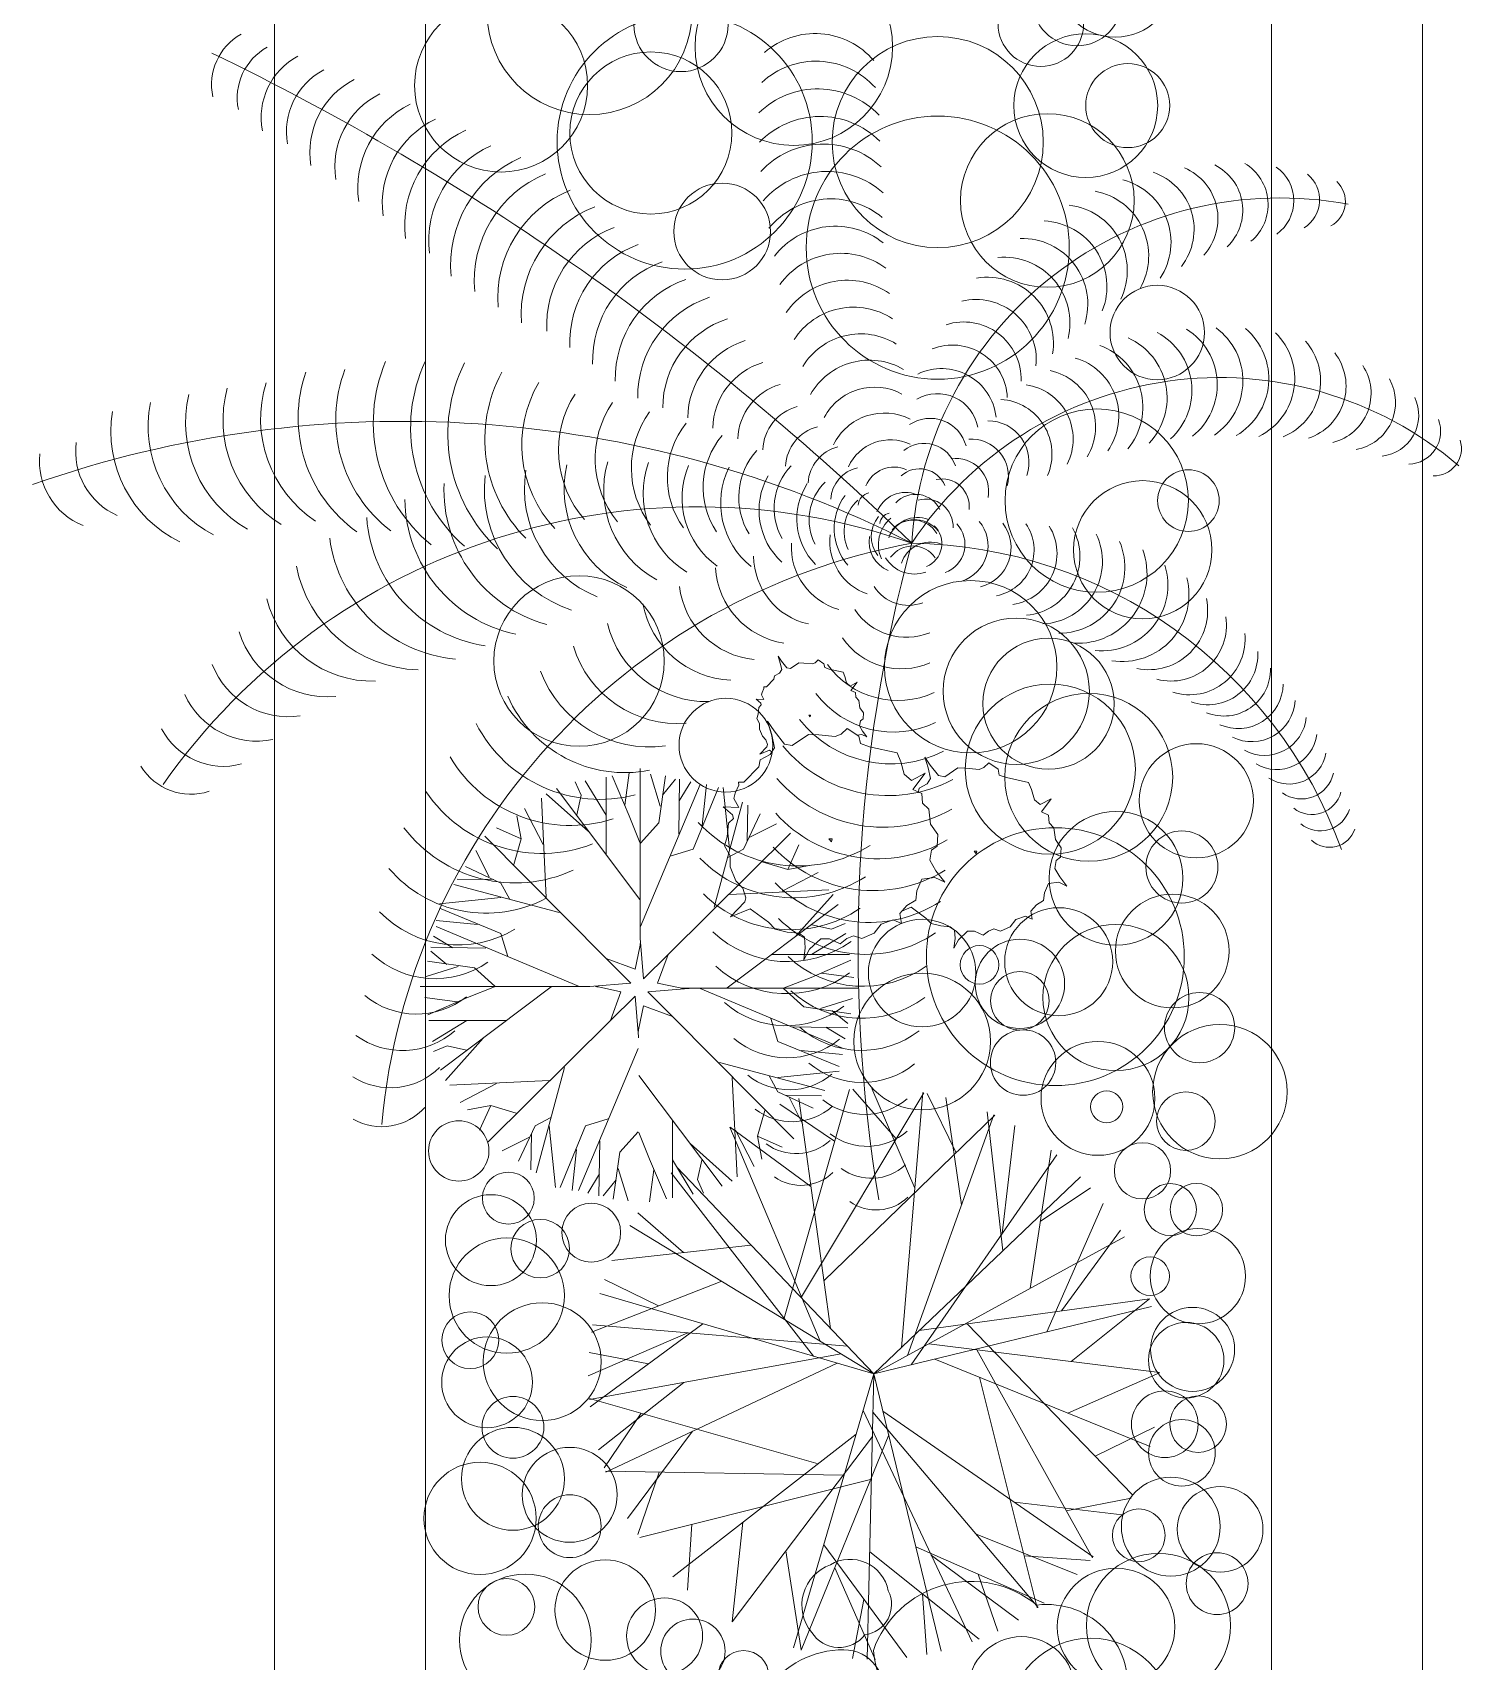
# Model space of a CAD drawing. Header units: millimetres. Extents: x 19901 to 56688, y 13732 to 29551.
# Drawn here: x 27366.36 to 27409.92, y 19229.7 to 19279.36 of the extents above; entities that cross this region are included whole.
import ezdxf

# ---------------------------------------------------------------- set-up
doc = ezdxf.new("R2010")
doc.units = ezdxf.units.MM
doc.layers.add('A-FURN', color=9, linetype='Continuous', lineweight=13)
doc.layers.add('VEGETAZIONE', color=94, linetype='Continuous', lineweight=5)

msp = doc.modelspace()

# ---------------------------------------------------------------- linework, layer by layer
at = {"layer": 'A-FURN'}
for p, q in [((27373.731, 19114.07), (27373.731, 19442.628)), ((27408.731, 19114.07), (27408.731, 19442.628)), ((27378.334, 19118.676), (27378.334, 19438.025)), ((27404.128, 19118.676), (27404.128, 19433.529))]:
    msp.add_line(p, q, dxfattribs=at)
at = {"layer": 'VEGETAZIONE'}
for p, q in [((27384.416, 19255.805), (27384.546, 19256.79)), ((27384.881, 19251.789), (27384.881, 19256.93)), ((27384.872, 19252.931), (27382.33, 19256.312)), ((27383.08, 19256.108), (27382.901, 19256.522)), ((27383.846, 19255.502), (27383.21, 19256.551)), ((27383.846, 19254.289), (27383.846, 19256.662)), ((27384.546, 19255.484), (27384.025, 19256.697)), ((27384.891, 19252.107), (27386.71, 19256.441)), ((27385.497, 19255.773), (27385.194, 19256.751)), ((27385.451, 19255.268), (27385.655, 19256.702)), ((27385.561, 19256.115), (27385.958, 19256.604)), ((27386.057, 19254.926), (27386.086, 19256.604)), ((27386.069, 19255.936), (27386.424, 19256.522)), ((27386.5, 19254.469), (27387.27, 19256.343)), ((27386.774, 19255.186), (27386.902, 19256.441)), ((27387.602, 19254.469), (27387.41, 19256.343)), ((27382.021, 19252.995), (27381.874, 19256.026)), ((27383.308, 19255.006), (27382.021, 19256.155)), ((27382.949, 19255.513), (27383.08, 19256.108)), ((27387.141, 19252.693), (27387.998, 19255.903)), ((27388.144, 19254.697), (27388.162, 19255.805)), ((27381.255, 19254.779), (27381.124, 19255.484)), ((27381.923, 19254.604), (27381.353, 19255.706)), ((27384.872, 19254.668), (27384.546, 19255.484)), ((27388.033, 19254.469), (27388.541, 19255.545)), ((27383.846, 19251.129), (27380.147, 19254.86)), ((27380.505, 19255.117), (27380.505, 19255.117)), ((27381.255, 19254.779), (27380.505, 19255.117)), ((27384.891, 19254.649), (27385.451, 19255.268)), ((27385.736, 19251.259), (27389.468, 19254.958)), ((27388.226, 19254.828), (27389.036, 19255.235)), ((27380.277, 19253.619), (27379.87, 19254.429)), ((27381.027, 19253.998), (27381.255, 19254.779)), ((27385.8, 19254.257), (27386.5, 19254.469)), ((27387.555, 19254.209), (27388.033, 19254.469)), ((27389.386, 19253.85), (27389.724, 19254.6)), ((27389.724, 19254.6), (27389.724, 19254.6)), ((27380.636, 19253.426), (27379.56, 19253.933)), ((27388.605, 19254.078), (27389.386, 19253.85)), ((27389.386, 19253.85), (27390.091, 19253.98)), ((27382.412, 19252.534), (27379.202, 19253.391)), ((27380.407, 19253.537), (27379.299, 19253.555)), ((27380.896, 19252.948), (27380.636, 19253.426)), ((27389.211, 19253.182), (27390.313, 19253.752)), ((27380.636, 19252.995), (27378.762, 19252.802)), ((27387.602, 19253.084), (27390.634, 19253.231)), ((27389.613, 19251.797), (27390.762, 19253.084)), ((27380.636, 19251.893), (27378.762, 19252.663)), ((27387.538, 19250.233), (27390.919, 19252.775)), ((27379.919, 19252.167), (27378.664, 19252.295)), ((27382.998, 19250.284), (27378.664, 19252.103)), ((27380.847, 19251.193), (27380.636, 19251.893)), ((27390.109, 19251.259), (27391.158, 19251.895)), ((27390.12, 19252.155), (27390.715, 19252.025)), ((27390.715, 19252.025), (27391.129, 19252.204)), ((27380.179, 19251.45), (27378.501, 19251.479)), ((27378.99, 19250.954), (27378.501, 19251.351)), ((27379.169, 19251.462), (27378.582, 19251.817)), ((27384.726, 19250.809), (27384.872, 19251.493)), ((27384.883, 19251.753), (27384.984, 19250.51)), ((27379.332, 19250.89), (27378.354, 19250.587)), ((27379.837, 19250.844), (27378.403, 19251.048)), ((27380.456, 19250.284), (27379.837, 19250.844)), ((27384.595, 19250.377), (27383.846, 19251.129)), ((27383.846, 19251.129), (27384.726, 19250.809)), ((27384.984, 19250.51), (27385.736, 19251.259)), ((27385.736, 19251.259), (27385.416, 19250.379)), ((27388.896, 19251.259), (27391.269, 19251.259)), ((27390.091, 19250.558), (27391.304, 19251.08)), ((27383.352, 19250.276), (27384.595, 19250.377)), ((27385.416, 19250.379), (27386.1, 19250.233)), ((27389.275, 19250.233), (27390.091, 19250.558)), ((27390.412, 19250.689), (27391.397, 19250.558)), ((27383.316, 19250.274), (27378.175, 19250.274)), ((27379.3, 19249.809), (27378.315, 19249.939)), ((27379.621, 19249.939), (27378.408, 19249.418)), ((27382.174, 19250.265), (27378.793, 19247.723)), ((27380.437, 19250.265), (27379.621, 19249.939)), ((27384.296, 19250.119), (27383.611, 19250.265)), ((27383.976, 19249.239), (27384.296, 19250.119)), ((27384.728, 19249.988), (27383.976, 19249.239)), ((27384.829, 19248.745), (27384.728, 19249.988)), ((27386.36, 19250.222), (27385.117, 19250.121)), ((27385.117, 19250.121), (27385.866, 19249.369)), ((27386.193, 19250.224), (27391.537, 19250.224)), ((27386.714, 19250.214), (27391.048, 19248.395)), ((27389.256, 19250.214), (27389.875, 19249.654)), ((27390.38, 19249.608), (27391.358, 19249.911)), ((27384.986, 19249.689), (27384.84, 19249.004)), ((27385.866, 19249.369), (27384.986, 19249.689)), ((27385.866, 19249.369), (27389.565, 19245.637)), ((27389.875, 19249.654), (27391.309, 19249.45)), ((27390.722, 19249.543), (27391.211, 19249.147)), ((27380.816, 19249.239), (27378.443, 19249.239)), ((27379.603, 19249.239), (27378.554, 19248.603)), ((27383.976, 19249.239), (27380.244, 19245.54)), ((27388.865, 19249.304), (27389.076, 19248.605)), ((27389.533, 19249.048), (27391.211, 19249.019)), ((27390.543, 19249.036), (27391.13, 19248.681)), ((27378.997, 19248.473), (27378.583, 19248.293)), ((27380.099, 19248.701), (27378.95, 19247.414)), ((27379.591, 19248.342), (27378.997, 19248.473)), ((27384.821, 19248.391), (27383.002, 19244.057)), ((27389.076, 19248.605), (27390.95, 19247.835)), ((27387.3, 19247.964), (27390.51, 19247.107)), ((27389.793, 19248.331), (27391.048, 19248.203)), ((27382.11, 19247.414), (27379.078, 19247.267)), ((27382.571, 19247.805), (27381.714, 19244.595)), ((27384.84, 19247.567), (27387.382, 19244.186)), ((27387.691, 19247.503), (27387.838, 19244.471)), ((27388.816, 19247.55), (27389.076, 19247.072)), ((27389.076, 19247.503), (27390.95, 19247.695)), ((27380.501, 19247.316), (27379.399, 19246.745)), ((27389.076, 19247.072), (27390.152, 19246.564)), ((27389.27, 19240.165), (27391.26, 19247.141)), ((27389.304, 19246.961), (27390.413, 19246.943)), ((27389.435, 19246.879), (27389.842, 19246.069)), ((27390.686, 19239.851), (27389.716, 19246.866)), ((27389.802, 19240.816), (27393.53, 19247.039)), ((27392.687, 19245.632), (27391.367, 19247.149)), ((27393.257, 19244.134), (27391.946, 19247.173)), ((27392.852, 19239.273), (27393.499, 19247.044)), ((27394.519, 19245.211), (27393.636, 19247.019)), ((27394.681, 19243.617), (27394.201, 19246.892)), ((27380.326, 19246.648), (27379.621, 19246.517)), ((27380.326, 19246.648), (27379.988, 19245.898)), ((27381.107, 19246.42), (27380.326, 19246.648)), ((27388.685, 19246.5), (27388.457, 19245.719)), ((27390.81, 19245.563), (27389.141, 19246.688)), ((27393.032, 19239.027), (27395.668, 19246.366)), ((27395.936, 19242.217), (27395.462, 19246.458)), ((27379.988, 19245.898), (27379.988, 19245.898)), ((27381.679, 19246.028), (27381.171, 19244.953)), ((27382.157, 19246.289), (27381.679, 19246.028)), ((27382.11, 19246.028), (27382.302, 19244.155)), ((27383.212, 19246.028), (27382.442, 19244.155)), ((27383.912, 19246.24), (27383.212, 19246.028)), ((27385.866, 19246.209), (27385.866, 19243.836)), ((27390.373, 19239.462), (27387.62, 19245.987)), ((27390.087, 19244.183), (27387.623, 19245.988)), ((27387.789, 19245.894), (27388.359, 19244.792)), ((27390.485, 19241.306), (27395.697, 19246.352)), ((27395.923, 19242.75), (27396.307, 19246.037)), ((27381.486, 19245.67), (27380.676, 19245.263)), ((27381.568, 19245.8), (27381.55, 19244.692)), ((27383.655, 19245.572), (27383.626, 19243.894)), ((27384.821, 19245.849), (27384.261, 19245.23)), ((27384.84, 19245.83), (27385.166, 19245.014)), ((27386.404, 19245.492), (27387.691, 19244.343)), ((27388.457, 19245.719), (27388.588, 19245.014)), ((27388.457, 19245.719), (27389.207, 19245.381)), ((27389.207, 19245.381), (27389.207, 19245.381)), ((27382.938, 19245.312), (27382.81, 19244.057)), ((27384.261, 19245.23), (27384.057, 19243.796)), ((27385.166, 19245.014), (27385.687, 19243.801)), ((27385.866, 19244.996), (27386.502, 19243.947)), ((27386.762, 19244.984), (27386.632, 19244.39)), ((27393.142, 19238.743), (27397.588, 19245.149)), ((27396.772, 19241.072), (27397.413, 19245.292)), ((27383.643, 19244.562), (27383.288, 19243.975)), ((27384.151, 19244.383), (27383.754, 19243.894)), ((27384.215, 19244.725), (27384.518, 19243.747)), ((27385.296, 19244.693), (27385.166, 19243.708)), ((27390.171, 19239.005), (27385.824, 19244.595)), ((27392.007, 19238.467), (27385.997, 19244.765)), ((27386.632, 19244.39), (27386.811, 19243.976)), ((27392.007, 19238.467), (27398.305, 19244.478)), ((27397.082, 19243.114), (27398.607, 19244.144)), ((27397.284, 19239.75), (27398.995, 19243.66)), ((27392.007, 19238.467), (27384.572, 19242.994)), ((27386.205, 19242.166), (27384.816, 19243.373)), ((27388.258, 19242.395), (27384.017, 19241.922)), ((27392.007, 19238.467), (27399.646, 19242.643)), ((27397.724, 19240.388), (27399.529, 19242.852)), ((27387.369, 19241.291), (27383.395, 19239.736)), ((27392.007, 19238.467), (27383.653, 19240.916)), ((27385.446, 19240.539), (27383.791, 19241.345)), ((27392.007, 19238.467), (27400.467, 19240.524)), ((27393.392, 19239.788), (27400.406, 19240.759)), ((27398.026, 19238.843), (27400.407, 19240.756)), ((27386.797, 19239.994), (27383.36, 19237.464)), ((27391.201, 19239.312), (27383.431, 19239.959)), ((27394.847, 19239.99), (27399.893, 19234.778)), ((27386.341, 19239.716), (27383.302, 19238.406)), ((27385.133, 19238.77), (27383.326, 19239.12)), ((27391.01, 19239.074), (27383.337, 19237.688)), ((27393.686, 19239.385), (27400.713, 19238.507)), ((27393.867, 19238.919), (27400.427, 19236.253)), ((27395.144, 19239.203), (27398.669, 19232.863)), ((27390.887, 19238.796), (27383.834, 19235.471)), ((27392.007, 19238.467), (27389.559, 19230.113)), ((27392.007, 19238.467), (27391.805, 19229.764)), ((27392.007, 19238.467), (27394.064, 19230.008)), ((27397.918, 19237.272), (27400.713, 19238.504)), ((27386.211, 19238.207), (27383.615, 19236.155)), ((27395.227, 19238.366), (27396.991, 19231.329)), ((27390.31, 19235.729), (27383.334, 19237.72)), ((27384.911, 19237.27), (27383.787, 19235.601)), ((27391.679, 19237.347), (27395.004, 19230.294)), ((27391.98, 19237.3), (27397.018, 19231.348)), ((27392.283, 19237.333), (27398.69, 19232.887)), ((27386.476, 19236.716), (27384.499, 19234.061)), ((27391.469, 19236.631), (27385.88, 19232.283)), ((27391.963, 19236.554), (27387.689, 19230.908)), ((27392.46, 19236.608), (27389.793, 19230.048)), ((27398.752, 19235.956), (27400.56, 19236.839)), ((27391.076, 19235.383), (27383.823, 19235.501)), ((27385.463, 19235.474), (27384.809, 19233.571)), ((27391.906, 19235.247), (27384.87, 19233.483)), ((27396.29, 19234.552), (27399.577, 19234.168)), ((27397.872, 19234.296), (27399.847, 19234.681)), ((27388.017, 19233.946), (27387.686, 19230.91)), ((27386.461, 19233.882), (27386.321, 19231.875)), ((27395.131, 19233.577), (27398.206, 19232.355)), ((27389.324, 19233.067), (27389.789, 19230.049)), ((27390.48, 19233.256), (27393.011, 19229.82)), ((27391.881, 19233.039), (27395.215, 19230.374)), ((27393.29, 19233.191), (27397.2, 19231.48)), ((27390.813, 19232.557), (27392.044, 19229.762)), ((27393.759, 19232.935), (27396.413, 19230.959)), ((27396.593, 19232.921), (27398.6, 19232.781)), ((27395.183, 19232.363), (27395.783, 19230.623)), ((27391.705, 19231.593), (27391.355, 19229.786)), ((27393.495, 19231.749), (27393.624, 19229.913))]:
    msp.add_line(p, q, dxfattribs=at)
for points in [[(27388.896, 19257.438), (27388.83, 19257.487), (27388.528, 19257.365), (27388.748, 19257.59), (27388.764, 19257.654), (27388.716, 19257.798), (27388.612, 19257.91), (27388.524, 19258.125), (27388.524, 19258.294), (27388.437, 19258.445), (27388.479, 19258.582), (27388.497, 19258.79), (27388.572, 19258.863), (27388.561, 19258.919), (27388.417, 19259.038), (27388.655, 19259.031), (27388.58, 19259.167), (27388.6, 19259.247), (27388.654, 19259.368), (27388.649, 19259.416), (27388.732, 19259.416), (27388.962, 19259.65), (27388.979, 19259.754), (27389.131, 19259.835), (27389.198, 19259.94), (27389.156, 19260.14), (27389.091, 19260.348), (27389.195, 19260.196), (27389.352, 19259.997), (27389.47, 19259.974), (27389.718, 19260.144), (27389.872, 19260.136), (27390.123, 19260.114), (27390.213, 19260.147), (27390.309, 19260.235), (27390.486, 19260.116), (27390.508, 19260.004), (27390.645, 19259.957), (27391.067, 19259.864), (27391.125, 19259.728), (27391.177, 19259.536), (27391.286, 19259.441), (27391.495, 19259.554), (27391.31, 19259.305), (27391.443, 19259.242), (27391.457, 19259.097), (27391.549, 19259.002), (27391.577, 19258.778), (27391.687, 19258.618), (27391.677, 19258.442), (27391.595, 19258.377), (27391.566, 19258.225), (27391.659, 19258.066), (27391.797, 19257.89), (27391.642, 19257.961), (27391.492, 19257.942)], [(27393.362, 19256.186), (27393.385, 19256.324), (27393.628, 19256.454), (27393.735, 19256.621), (27393.668, 19256.941), (27393.564, 19257.274), (27393.729, 19257.031), (27393.981, 19256.713), (27394.17, 19256.675), (27394.566, 19256.947), (27394.814, 19256.936), (27395.214, 19256.9), (27395.359, 19256.952), (27395.512, 19257.094), (27395.795, 19256.904), (27395.831, 19256.724), (27396.05, 19256.649), (27396.726, 19256.499), (27396.818, 19256.282), (27396.901, 19255.975), (27397.075, 19255.823), (27397.409, 19256.004), (27397.114, 19255.605), (27397.327, 19255.504), (27397.35, 19255.273), (27397.497, 19255.12), (27397.541, 19254.762), (27397.716, 19254.507), (27397.7, 19254.225), (27397.57, 19254.121), (27397.523, 19253.878), (27397.672, 19253.622), (27397.894, 19253.342), (27397.644, 19253.455), (27397.331, 19253.415), (27397.209, 19253.132), (27397.179, 19252.901), (27396.963, 19252.772), (27396.797, 19252.579), (27396.83, 19252.335), (27396.627, 19252.424), (27396.338, 19252.319), (27396.166, 19252.1), (27395.87, 19251.97), (27395.661, 19252.033), (27395.5, 19251.968), (27395.337, 19251.839), (27395.078, 19251.965), (27394.866, 19251.964), (27394.592, 19251.706), (27394.45, 19251.449), (27394.483, 19251.743), (27394.466, 19252), (27394.333, 19252.101), (27394.048, 19252.125), (27393.75, 19252.2), (27393.593, 19252.366), (27393.146, 19252.696), (27392.859, 19252.58)]]:
    msp.add_lwpolyline(points, dxfattribs=at)
for points in [[(27393.569, 19256.785), (27393.2, 19256.287), (27393.466, 19256.16), (27393.495, 19255.872), (27393.679, 19255.681), (27393.734, 19255.233), (27393.953, 19254.914), (27393.933, 19254.561), (27393.769, 19254.432), (27393.712, 19254.127), (27393.897, 19253.808), (27394.175, 19253.457), (27393.863, 19253.6), (27393.471, 19253.549), (27393.319, 19253.196), (27393.282, 19252.907), (27393.011, 19252.745), (27392.804, 19252.504), (27392.845, 19252.199), (27392.592, 19252.31), (27392.23, 19252.179), (27392.015, 19251.906), (27391.645, 19251.743), (27391.384, 19251.822), (27391.183, 19251.74), (27390.979, 19251.579), (27390.655, 19251.737), (27390.39, 19251.735), (27390.048, 19251.413), (27389.87, 19251.091), (27389.911, 19251.46), (27389.89, 19251.78), (27389.723, 19251.907), (27389.368, 19251.937), (27388.995, 19252.031), (27388.798, 19252.238), (27388.239, 19252.65), (27387.636, 19252.406), (27388.076, 19252.858), (27388.107, 19252.986), (27388.012, 19253.274), (27387.803, 19253.497), (27387.628, 19253.928), (27387.628, 19254.264), (27387.454, 19254.568), (27387.537, 19254.84), (27387.573, 19255.257), (27387.724, 19255.402), (27387.702, 19255.514), (27387.414, 19255.753), (27387.889, 19255.74), (27387.741, 19256.011), (27387.78, 19256.172), (27387.888, 19256.413), (27387.879, 19256.509), (27388.044, 19256.51), (27388.504, 19256.977), (27388.539, 19257.186), (27388.842, 19257.348), (27388.976, 19257.557), (27388.892, 19257.957), (27388.763, 19258.372), (27388.969, 19258.069), (27389.284, 19257.671), (27389.52, 19257.624), (27390.015, 19257.964), (27390.325, 19257.95), (27390.825, 19257.905), (27391.006, 19257.97), (27391.198, 19258.148), (27391.552, 19257.91), (27391.596, 19257.686), (27391.87, 19257.591), (27392.715, 19257.405), (27392.83, 19257.133), (27392.934, 19256.749), (27393.151, 19256.558)], [(27390.079, 19258.552), (27390.067, 19258.504), (27390.03, 19258.552)], [(27390.738, 19254.781), (27390.715, 19254.685), (27390.639, 19254.78)], [(27395.145, 19254.4), (27395.126, 19254.323), (27395.065, 19254.4)]]:
    msp.add_lwpolyline(points, close=True, dxfattribs=at)
for points in [[(27390.681, 19232.647, 0.520567), (27390.112, 19230.584, 0.520567), (27391.734, 19230.513, 0.520567), (27392.445, 19231.855, 0.520567)], [(27391.992, 19230.036, -0.520567), (27396.974, 19231.417, -0.520567), (27399.687, 19228.424, -0.520567), (27398.021, 19226.741, -0.520567)], [(27388.409, 19226.238, 0.520567), (27390.612, 19224.923, 0.520567), (27392.029, 19226.062, 0.520567), (27392.226, 19228.445, 0.520567), (27391.091, 19230.054, 0.520567)]]:
    msp.add_lwpolyline(points, format="xyb", close=True, dxfattribs=at)
for centre, radius in [((27383.336, 19279.989), 3.124), ((27399.368, 19281.034), 1.81), ((27389.566, 19278.933), 3.01), ((27398.202, 19280.327), 1.363), ((27386.127, 19279.608), 1.435), ((27397.097, 19279.635), 1.304), ((27380.643, 19277.75), 2.638), ((27386.241, 19276.041), 3.889), ((27393.954, 19276.024), 3.218), ((27398.467, 19277.137), 2.193), ((27385.21, 19276.303), 2.471), ((27399.747, 19277.137), 1.28), ((27393.954, 19272.806), 4.01), ((27397.296, 19274.244), 2.646), ((27387.382, 19273.298), 1.475), ((27400.647, 19270.218), 1.44), ((27398.802, 19265.093), 2.795), ((27401.598, 19265.093), 0.94), ((27400.204, 19263.594), 2.108), ((27383.021, 19260.202), 2.598), ((27394.959, 19260.029), 2.627), ((27396.347, 19259.281), 2.23), ((27397.332, 19258.902), 1.998), ((27397.386, 19256.905), 2.593), ((27387.496, 19257.636), 1.429), ((27398.56, 19256.659), 2.558), ((27401.838, 19255.941), 1.741), ((27399.389, 19253.577), 2.039), ((27397.54, 19251.189), 3.932), ((27401.398, 19253.923), 1.099), ((27401.105, 19251.36), 1.734), ((27393.479, 19250.687), 1.64), ((27397.643, 19251.034), 1.647), ((27399.387, 19249.943), 2.227), ((27395.228, 19250.939), 0.587), ((27396.46, 19250.359), 1.362), ((27393.479, 19248.604), 2.083), ((27396.458, 19249.844), 0.893), ((27401.937, 19249.025), 1.071), ((27396.557, 19247.959), 0.998), ((27402.556, 19247.071), 2.049), ((27398.84, 19246.868), 1.736), ((27399.105, 19246.612), 0.488), ((27401.521, 19246.173), 0.893), ((27379.353, 19245.265), 0.92), ((27400.198, 19244.658), 0.857), ((27380.864, 19243.825), 0.792), ((27380.332, 19242.545), 1.386), ((27401.045, 19243.476), 0.794), ((27401.84, 19243.476), 0.799), ((27383.39, 19242.775), 0.898), ((27381.838, 19242.285), 0.893), ((27401.885, 19241.446), 1.453), ((27380.816, 19240.855), 1.758), ((27400.431, 19241.446), 0.588), ((27381.898, 19238.84), 1.797), ((27401.724, 19239.215), 1.28), ((27379.703, 19239.494), 0.867), ((27401.531, 19238.886), 1.15), ((27380.215, 19238.21), 1.383), ((27400.876, 19236.931), 1.016), ((27381.004, 19236.837), 0.942), ((27401.892, 19236.931), 0.862), ((27401.399, 19236.061), 1.015), ((27381.004, 19235.268), 1.569), ((27382.735, 19234.78), 1.447), ((27380.001, 19234.062), 1.711), ((27401.06, 19233.811), 1.507), ((27402.564, 19233.728), 1.305), ((27382.735, 19233.822), 0.958), ((27400.085, 19233.544), 0.804), ((27400.683, 19230.798), 2.197), ((27402.473, 19232.072), 0.942), ((27383.818, 19231.266), 1.532), ((27399.393, 19230.751), 1.793), ((27381.382, 19230.356), 2.009), ((27380.804, 19231.361), 0.864), ((27385.628, 19230.476), 1.159), ((27386.491, 19230.009), 0.982), ((27388.035, 19229.262), 0.769), ((27396.508, 19228.83), 1.625), ((27398.617, 19227.907), 2.504)]:
    msp.add_circle(centre, radius, dxfattribs=at)
for centre, radius, start, end in [((27373.592, 19277.774), 1.776, 119.6151, 191.9704), ((27390.218, 19276.992), 2.344, 40.4014, 131.0983), ((27336.314, 19205.345), 81.535, 45.79693, 64.18022), ((27374.374, 19277.366), 1.776, 118.9945, 191.3497), ((27375.458, 19276.77), 2.131, 118.3738, 190.729), ((27376.23, 19276.342), 2.131, 117.7531, 190.1083), ((27390.242, 19276.053), 2.438, 42.0167, 132.7137), ((27377.299, 19275.719), 2.486, 117.1324, 189.4876), ((27378.059, 19275.271), 2.486, 116.5117, 188.867), ((27379.113, 19274.622), 2.841, 115.891, 188.2463), ((27390.299, 19275.069), 2.578, 43.6321, 134.3291), ((27379.861, 19274.155), 2.841, 115.2703, 187.6256), ((27390.37, 19274.227), 2.578, 45.2475, 135.9445), ((27380.898, 19273.48), 3.196, 114.6496, 187.0049), ((27381.633, 19272.993), 3.196, 114.0289, 186.3842), ((27390.465, 19273.388), 2.578, 46.8629, 137.5599), ((27382.654, 19272.293), 3.551, 113.4082, 185.7635), ((27400.829, 19273.697), 1.67, 318.0452, 67.306), ((27401.709, 19273.947), 1.545, 314.0036, 63.2644), ((27402.565, 19274.12), 1.462, 309.9619, 59.2227), ((27403.556, 19274.234), 1.253, 305.9202, 55.181), ((27383.376, 19271.787), 3.551, 112.7876, 185.1428), ((27390.584, 19272.551), 2.578, 48.4783, 139.1753), ((27399.104, 19272.973), 1.963, 326.1286, 75.3894), ((27399.932, 19273.363), 1.838, 322.0869, 71.3477), ((27404.595, 19274.263), 1.002, 301.8786, 51.1394), ((27405.55, 19274.208), 0.835, 297.8369, 47.0977), ((27384.093, 19271.273), 3.551, 112.1669, 184.5221), ((27390.696, 19271.856), 2.438, 50.0937, 140.7906), ((27404.385, 19263.076), 11.247, 79.334, 176.3334), ((27398.382, 19272.556), 2.005, 330.1702, 79.431), ((27384.804, 19270.752), 3.551, 111.5462, 183.9014), ((27397.729, 19272.11), 2.005, 334.2119, 83.4727), ((27385.229, 19270.44), 3.196, 110.9255, 183.2807), ((27390.835, 19271.117), 2.344, 51.7091, 142.406), ((27397.109, 19271.618), 2.005, 338.2536, 87.5144), ((27385.932, 19269.907), 3.196, 110.3048, 182.6601), ((27396.525, 19271.084), 2.005, 342.2952, 91.556), ((27386.628, 19269.365), 3.196, 109.6841, 182.0394), ((27391.004, 19270.337), 2.297, 53.3244, 144.0214), ((27395.98, 19270.51), 2.005, 346.3369, 95.5977), ((27387.319, 19268.817), 3.196, 109.0634, 181.4187), ((27391.195, 19269.562), 2.25, 54.9398, 145.6368), ((27395.477, 19269.899), 2.005, 350.3786, 99.6394), ((27388.003, 19268.26), 3.196, 108.4427, 180.798), ((27395.121, 19269.386), 1.838, 354.4202, 103.681), ((27391.391, 19268.836), 2.156, 56.5552, 147.2522), ((27388.413, 19267.929), 2.841, 107.822, 180.1773), ((27394.745, 19268.787), 1.754, 358.4619, 107.7227), ((27399.7, 19268.452), 2.005, 312.5281, 61.7889), ((27400.472, 19268.626), 2.005, 308.4865, 57.7473), ((27401.254, 19268.744), 2.005, 304.4448, 53.7056), ((27402.043, 19268.808), 2.005, 300.4031, 49.6639), ((27402.876, 19268.811), 1.963, 296.3615, 45.6223), ((27388.822, 19267.596), 2.486, 107.2014, 179.5566), ((27391.604, 19268.115), 2.063, 58.1706, 148.8676), ((27394.408, 19268.166), 1.67, 2.5036, 111.7644), ((27398.202, 19267.944), 2.005, 320.6115, 69.8723), ((27398.942, 19268.224), 2.005, 316.5698, 65.8306), ((27403.789, 19268.739), 1.838, 292.3198, 41.5806), ((27381.553, 19267.469), 4.807, 157.1676, 230.6829), ((27382.692, 19267.32), 4.807, 155.251, 228.7662), ((27383.826, 19267.133), 4.807, 153.3343, 226.8495), ((27389.23, 19267.262), 2.131, 106.5807, 178.9359), ((27391.871, 19267.313), 2.063, 59.786, 150.483), ((27397.638, 19267.675), 1.838, 324.6531, 73.9139), ((27404.733, 19268.583), 1.67, 288.2781, 37.5389), ((27405.621, 19268.363), 1.545, 284.2365, 33.4973), ((27378.729, 19267.62), 4.273, 161.001, 234.5162), ((27379.875, 19267.565), 4.273, 159.0843, 232.5995), ((27384.421, 19266.965), 4.273, 151.4176, 224.9329), ((27402.547, 19257.598), 11.247, 49.5669, 146.5663), ((27394.074, 19267.45), 1.67, 6.5452, 115.806), ((27397.015, 19267.342), 1.754, 328.6948, 77.9556), ((27406.45, 19268.088), 1.462, 280.1948, 29.4556), ((27374.762, 19267.468), 3.739, 166.751, 240.2662), ((27375.905, 19267.546), 3.739, 164.8343, 238.3495), ((27377.05, 19267.586), 3.739, 162.9176, 236.4329), ((27385.013, 19266.794), 3.739, 149.501, 223.0162), ((27385.602, 19266.622), 3.205, 147.5843, 221.0995), ((27389.637, 19266.926), 1.776, 105.96, 178.3152), ((27392.029, 19266.819), 1.735, 61.4014, 152.0983), ((27393.945, 19267.101), 1.253, 10.5869, 119.8477), ((27396.414, 19266.97), 1.67, 332.7365, 81.9973), ((27407.367, 19267.696), 1.253, 276.1531, 25.4139), ((27372.487, 19267.198), 3.739, 170.5843, 244.0995), ((27373.622, 19267.352), 3.739, 168.6676, 242.1829), ((27386.554, 19266.371), 3.044, 145.6676, 219.1829), ((27387.498, 19266.093), 2.884, 143.751, 217.2662), ((27390.042, 19266.589), 1.421, 105.3393, 177.6945), ((27392.332, 19266.029), 1.735, 63.0167, 153.7137), ((27395.768, 19266.514), 1.67, 336.7781, 86.0389), ((27377.666, 19233.339), 34.171, 63.0343, 109.3216), ((27388.382, 19265.804), 2.671, 141.8343, 215.3495), ((27390.626, 19266.077), 1.314, 104.7186, 177.0738), ((27393.725, 19266.474), 1.128, 14.6286, 123.8894), ((27395.483, 19266.275), 1.253, 340.8198, 90.0806), ((27408.284, 19267.205), 1.002, 272.1115, 21.3723), ((27369.81, 19266.591), 2.136, 172.501, 246.0162), ((27389.259, 19265.492), 2.457, 139.9176, 213.4329), ((27391.205, 19265.56), 1.207, 104.0979, 176.4532), ((27392.509, 19265.541), 1.406, 64.6321, 155.3291), ((27393.542, 19265.836), 1.002, 18.6702, 127.931), ((27394.981, 19265.84), 1.128, 344.8615, 94.1223), ((27409.085, 19266.683), 0.835, 268.0698, 17.3306), ((27368.702, 19266.31), 2.136, 174.4176, 247.9329), ((27386.891, 19265.412), 3.12, 163.9011, 241.296), ((27387.807, 19265.314), 2.836, 160.5374, 237.9324), ((27390.025, 19265.193), 2.136, 138.001, 211.5162), ((27394.505, 19265.378), 1.002, 348.9031, 98.1639), ((27384.032, 19265.451), 3.9, 173.992, 251.3869), ((27384.901, 19265.448), 3.546, 170.6284, 248.0233), ((27385.898, 19265.453), 3.333, 167.2647, 244.6596), ((27388.713, 19265.178), 2.553, 157.1738, 234.5687), ((27389.821, 19265.016), 2.482, 153.8102, 231.2051), ((27390.633, 19264.797), 2.127, 150.4465, 227.8415), ((27390.835, 19264.859), 1.869, 136.0843, 209.5995), ((27391.754, 19265.062), 1.065, 103.4772, 175.8325), ((27392.624, 19265.177), 0.938, 66.2475, 156.9445), ((27393.402, 19265.23), 0.835, 22.7119, 131.9727), ((27394.082, 19264.921), 0.835, 352.9448, 102.2056), ((27383.156, 19265.422), 4.255, 177.3556, 254.7505), ((27391.645, 19264.536), 1.986, 147.0829, 224.4778), ((27391.637, 19264.507), 1.602, 134.1676, 207.6829), ((27392.5, 19264.243), 1.702, 143.7193, 221.1142), ((27391.952, 19264.917), 0.426, 102.8565, 175.2118), ((27392.973, 19264.405), 0.938, 67.8629, 158.5599), ((27393.277, 19264.45), 0.835, 26.7536, 136.0144), ((27386.615, 19245.027), 19.877, 70.7737, 144.979), ((27381.965, 19265.184), 4.255, 180.7193, 258.1142), ((27392.382, 19264.159), 1.282, 132.251, 205.7662), ((27393.587, 19264.306), 0.835, 356.9865, 106.2473), ((27380.79, 19264.877), 4.255, 184.0829, 261.4778), ((27392.873, 19264.003), 0.945, 140.3556, 217.7505), ((27393.214, 19263.747), 1.068, 130.3343, 203.8495), ((27392.545, 19264.362), 0.355, 102.2358, 174.5911), ((27393.344, 19263.642), 0.938, 69.4783, 160.1753), ((27393.208, 19263.664), 0.835, 30.7952, 140.056), ((27393.244, 19263.572), 0.938, 39.7112, 130.4082), ((27393.324, 19263.781), 0.756, 292.6963, 46.0431), ((27393.87, 19263.759), 0.915, 289.8392, 43.186), ((27394.355, 19263.726), 1.134, 286.982, 40.3288), ((27394.962, 19263.657), 1.229, 284.1249, 37.4717), ((27395.474, 19263.584), 1.418, 281.2677, 34.6145), ((27396.018, 19263.485), 1.573, 278.4106, 31.7574), ((27396.49, 19263.39), 1.8, 275.5535, 28.9003), ((27379.636, 19264.501), 4.255, 187.4465, 264.8415), ((27396.797, 19244.254), 19.877, 100.5408, 174.7461), ((27391.477, 19263.686), 1.986, 176.85, 254.2449), ((27392.364, 19263.856), 1.702, 173.4864, 250.8813), ((27438.661, 19251.479), 47.137, 164.8546, 189.4139), ((27392.808, 19263.833), 0.945, 170.1227, 247.5176), ((27393.736, 19262.891), 0.938, 71.0937, 161.7906), ((27392.955, 19249.644), 14.152, 19.8929, 89.1654), ((27397.072, 19263.237), 1.905, 272.6963, 26.0431), ((27397.649, 19263.06), 2.011, 269.8392, 23.186), ((27390.47, 19263.41), 2.127, 180.2136, 257.6086), ((27393.245, 19263.884), 1.03, 211.1017, 289.8411), ((27393.194, 19262.875), 0.835, 34.8369, 144.0977), ((27398.218, 19262.859), 2.117, 266.982, 20.3288), ((27378.233, 19263.83), 3.9, 190.8102, 268.2051), ((27389.655, 19263.197), 2.482, 183.5773, 260.9722), ((27398.961, 19262.526), 2.011, 264.1249, 17.4717), ((27388.613, 19262.787), 2.553, 186.9409, 264.3358), ((27393.057, 19263.135), 1.236, 212.2922, 291.0316), ((27399.571, 19262.227), 2.042, 261.2677, 14.6145), ((27376.721, 19262.907), 3.319, 194.1738, 271.5687), ((27387.759, 19262.455), 2.836, 190.3045, 267.6995), ((27392.999, 19262.813), 1.887, 213.4827, 292.2221), ((27400.384, 19261.738), 1.8, 258.4106, 11.7574), ((27386.915, 19262.086), 3.12, 193.6682, 271.0631), ((27401.06, 19261.285), 1.694, 255.5535, 8.9003), ((27375.358, 19261.945), 2.836, 197.5374, 274.9324), ((27392.848, 19262.156), 2.19, 214.6732, 293.4125), ((27401.63, 19260.867), 1.694, 252.6963, 6.0431), ((27386.033, 19261.629), 3.333, 197.0318, 274.4267), ((27402.189, 19260.395), 1.524, 250.4236, 3.7704), ((27374.157, 19260.984), 2.482, 200.9011, 278.296), ((27385.171, 19261.129), 3.546, 200.3954, 277.7904), ((27392.741, 19261.653), 2.654, 215.8637, 294.603), ((27402.681, 19259.943), 1.418, 248.1509, 1.4977), ((27403.113, 19259.513), 1.371, 245.8781, 359.2249), ((27373.2, 19260.169), 2.411, 204.2647, 281.6596), ((27384.415, 19260.7), 3.9, 203.7591, 281.154), ((27392.603, 19260.993), 2.957, 217.0541, 295.7935), ((27403.526, 19259.066), 1.323, 243.6054, 356.9522), ((27383.668, 19260.24), 4.255, 207.1227, 284.5176), ((27392.523, 19260.605), 3.538, 218.2446, 296.984), ((27403.919, 19258.601), 1.276, 241.3327, 354.6795), ((27372.179, 19259.118), 2.127, 207.6284, 285.0233), ((27404.292, 19258.12), 1.229, 239.06, 352.4067), ((27392.449, 19260.268), 4.17, 219.4351, 298.1744), ((27404.669, 19257.584), 1.134, 236.7872, 350.134), ((27371.181, 19257.913), 1.773, 210.992, 288.3869), ((27382.753, 19259.442), 4.255, 210.4864, 287.8813), ((27392.29, 19259.4), 4.265, 220.6256, 299.3649), ((27405.042, 19256.995), 0.998, 234.5145, 347.8613), ((27381.886, 19258.592), 4.255, 213.85, 291.2449), ((27405.366, 19256.429), 0.907, 232.2418, 345.5886), ((27392.123, 19258.341), 4.17, 221.816, 300.5554), ((27405.619, 19255.945), 0.923, 229.969, 343.3158), ((27381.07, 19257.693), 4.255, 217.2136, 294.6086), ((27389.7, 19258.124), 4.17, 223.0065, 301.7459), ((27405.899, 19255.34), 0.817, 227.6963, 341.0431), ((27391.991, 19257.372), 4.17, 223.0065, 301.7459), ((27380.186, 19256.414), 3.9, 220.5773, 297.9722), ((27389.573, 19256.984), 4, 224.197, 302.9363), ((27391.864, 19256.232), 4, 224.197, 302.9363), ((27389.471, 19255.795), 3.784, 225.3875, 304.1268), ((27379.331, 19254.862), 3.319, 223.9409, 301.3358), ((27391.762, 19255.043), 3.784, 225.3875, 304.1268), ((27389.388, 19254.366), 3.33, 226.5779, 305.3173), ((27384.439, 19251.586), 0.442, 347.9659, 0), ((27385.324, 19251.789), 0.442, 180, 184.6649), ((27378.625, 19253.351), 2.836, 227.3045, 304.6995), ((27389.351, 19253.278), 3.219, 227.7684, 306.5078), ((27391.679, 19253.614), 3.33, 226.5779, 305.3173), ((27378.06, 19251.92), 2.482, 230.6682, 308.0631), ((27383.316, 19250.716), 0.442, 270, 274.6649), ((27383.519, 19249.832), 0.442, 77.9659, 90), ((27386.193, 19250.666), 0.442, 257.9659, 270), ((27386.396, 19249.781), 0.442, 90, 94.6649), ((27391.642, 19252.527), 3.219, 227.7684, 306.5078), ((27389.34, 19251.95), 2.868, 228.9589, 307.6983), ((27377.634, 19250.737), 2.411, 234.0318, 311.4267), ((27385.273, 19248.912), 0.442, 167.9659, 180), ((27391.631, 19251.198), 2.868, 228.9589, 307.6983), ((27384.388, 19248.709), 0.442, 0, 4.6649), ((27389.362, 19250.645), 2.54, 230.1494, 308.8887), ((27391.653, 19249.893), 2.54, 230.1494, 308.8887), ((27377.269, 19249.318), 2.127, 237.3954, 314.7904), ((27389.426, 19249.151), 2.022, 231.3398, 310.0792), ((27377.002, 19247.777), 1.773, 240.7591, 318.154), ((27389.511, 19248.008), 1.853, 232.5303, 311.2697), ((27391.718, 19248.4), 2.022, 231.3398, 310.0792), ((27391.802, 19247.257), 1.853, 232.5303, 311.2697), ((27389.634, 19246.728), 1.545, 233.7208, 312.4602), ((27389.787, 19245.62), 1.404, 234.9113, 313.6506), ((27391.925, 19245.976), 1.545, 233.7208, 312.4602), ((27392.078, 19244.868), 1.404, 234.9113, 313.6506)]:
    msp.add_arc(centre, radius, start, end, dxfattribs=at)

doc.saveas('drawing.dxf')
